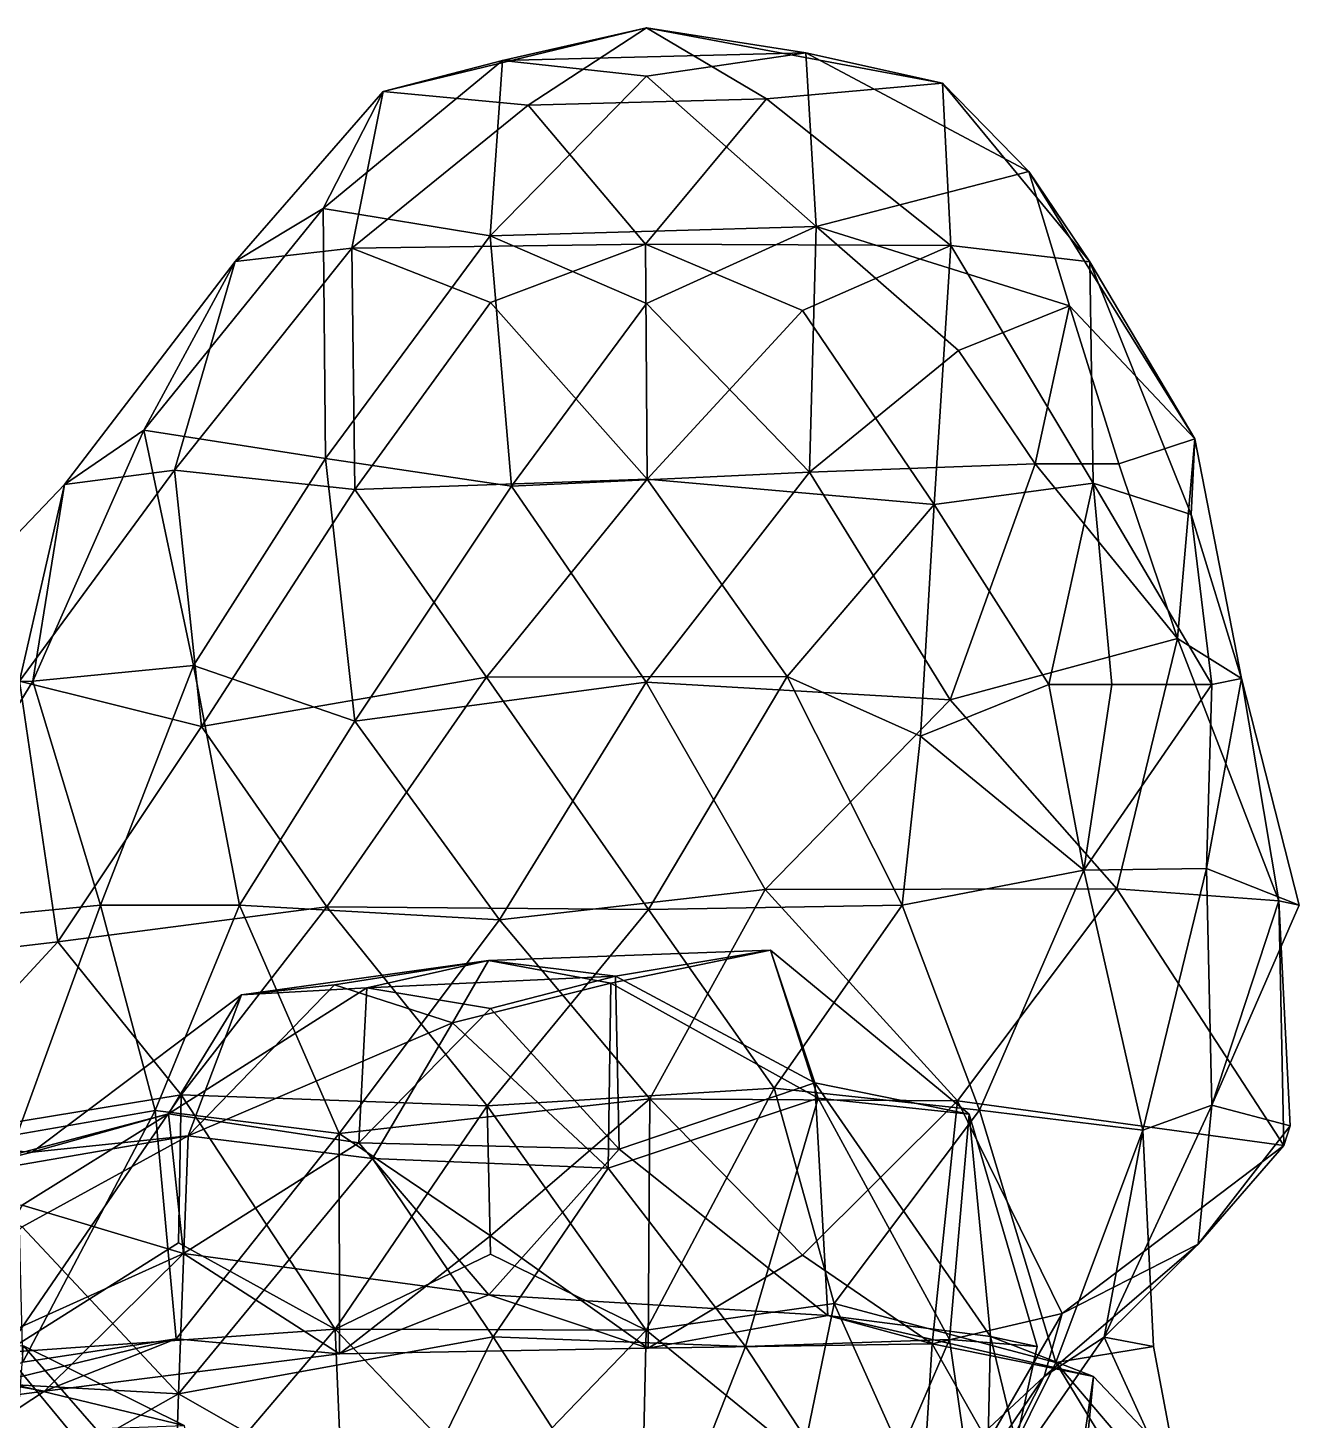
# Model space of a CAD drawing. Extents: x 290034 to 295698, y 4553723 to 4561693.
# Drawn here: x 293599.8 to 293702.5, y 4559168.3 to 4559280.7 of the extents above; entities that cross this region are included whole.
import ezdxf

# ---------------------------------------------------------------- set-up
doc = ezdxf.new("R2010")
doc.units = 0
doc.layers.add('Au_ppm_Pref_-_0_2', color=7, linetype='CONTINUOUS')

msp = doc.modelspace()

# ---------------------------------------------------------------- linework, layer by layer
at = {"layer": 'Au_ppm_Pref_-_0_2'}
for points in [[(293628.54, 4559275.52, 1781.8), (293649.79, 4559280.66, 1781.75), (293638.17, 4559278.02, 1787.17)], [(293649.79, 4559280.66, 1781.75), (293628.54, 4559275.52, 1781.8), (293640.25, 4559274.42, 1776.65)], [(293638.17, 4559278.02, 1787.17), (293649.79, 4559280.66, 1781.75), (293662.66, 4559278.65, 1788)], [(293640.25, 4559274.42, 1776.65), (293659.5, 4559274.93, 1776.55), (293649.79, 4559280.66, 1781.75)], [(293649.79, 4559280.66, 1781.75), (293673.7, 4559276.19, 1782.82), (293662.66, 4559278.65, 1788)], [(293673.7, 4559276.19, 1782.82), (293649.79, 4559280.66, 1781.75), (293659.5, 4559274.93, 1776.55)], [(293638.17, 4559278.02, 1787.17), (293662.66, 4559278.65, 1788), (293649.8, 4559276.77, 1792.23)], [(293663.51, 4559264.63, 1794.78), (293649.8, 4559276.77, 1792.23), (293662.66, 4559278.65, 1788)], [(293662.66, 4559278.65, 1788), (293680.66, 4559269.07, 1788.71), (293663.51, 4559264.63, 1794.78)], [(293680.66, 4559269.07, 1788.71), (293662.66, 4559278.65, 1788), (293673.7, 4559276.19, 1782.82)], [(293623.69, 4559266.07, 1787.5), (293638.17, 4559278.02, 1787.17), (293637.18, 4559263.88, 1793.73)], [(293638.17, 4559278.02, 1787.17), (293623.69, 4559266.07, 1787.5), (293628.54, 4559275.52, 1781.8)], [(293649.8, 4559276.77, 1792.23), (293637.18, 4559263.88, 1793.73), (293638.17, 4559278.02, 1787.17)], [(293637.18, 4559263.88, 1793.73), (293649.8, 4559276.77, 1792.23), (293663.51, 4559264.63, 1794.78)], [(293674.36, 4559263.09, 1775.92), (293673.7, 4559276.19, 1782.82), (293659.5, 4559274.93, 1776.55)], [(293680.66, 4559269.07, 1788.71), (293673.7, 4559276.19, 1782.82), (293685.58, 4559261.78, 1782.54)], [(293685.58, 4559261.78, 1782.54), (293673.7, 4559276.19, 1782.82), (293674.36, 4559263.09, 1775.92)], [(293628.54, 4559275.52, 1781.8), (293623.69, 4559266.07, 1787.5), (293616.59, 4559261.81, 1781.8)], [(293616.59, 4559261.81, 1781.8), (293626, 4559262.86, 1776.01), (293628.54, 4559275.52, 1781.8)], [(293626, 4559262.86, 1776.01), (293640.25, 4559274.42, 1776.65), (293628.54, 4559275.52, 1781.8)], [(293659.5, 4559274.93, 1776.55), (293640.25, 4559274.42, 1776.65), (293649.71, 4559263.2, 1773.31)], [(293674.36, 4559263.09, 1775.92), (293659.5, 4559274.93, 1776.55), (293649.71, 4559263.2, 1773.31)], [(293626, 4559262.86, 1776.01), (293649.71, 4559263.2, 1773.31), (293640.25, 4559274.42, 1776.65)], [(293683.94, 4559258.21, 1791.83), (293663.51, 4559264.63, 1794.78), (293680.66, 4559269.07, 1788.71)], [(293680.66, 4559269.07, 1788.71), (293694.06, 4559247.47, 1787.74), (293683.94, 4559258.21, 1791.83)], [(293685.58, 4559261.78, 1782.54), (293694.06, 4559247.47, 1787.74), (293680.66, 4559269.07, 1788.71)], [(293609.21, 4559248.19, 1787.29), (293623.69, 4559266.07, 1787.5), (293623.88, 4559245.9, 1794.52)], [(293609.21, 4559248.19, 1787.29), (293616.59, 4559261.81, 1781.8), (293623.69, 4559266.07, 1787.5)], [(293623.88, 4559245.9, 1794.52), (293623.69, 4559266.07, 1787.5), (293637.18, 4559263.88, 1793.73)], [(293623.88, 4559245.9, 1794.52), (293637.18, 4559263.88, 1793.73), (293638.89, 4559243.66, 1798.22)], [(293649.8, 4559258.41, 1797.99), (293637.18, 4559263.88, 1793.73), (293663.51, 4559264.63, 1794.78)], [(293649.8, 4559258.41, 1797.99), (293638.89, 4559243.66, 1798.22), (293637.18, 4559263.88, 1793.73)], [(293662.97, 4559244.78, 1798.44), (293649.8, 4559258.41, 1797.99), (293663.51, 4559264.63, 1794.78)], [(293675, 4559254.61, 1796.73), (293662.97, 4559244.78, 1798.44), (293663.51, 4559264.63, 1794.78)], [(293683.94, 4559258.21, 1791.83), (293675, 4559254.61, 1796.73), (293663.51, 4559264.63, 1794.78)], [(293626, 4559262.86, 1776.01), (293611.68, 4559244.95, 1775.86), (293626.25, 4559243.39, 1771.38)], [(293611.68, 4559244.95, 1775.86), (293626, 4559262.86, 1776.01), (293616.59, 4559261.81, 1781.8)], [(293626, 4559262.86, 1776.01), (293637.2, 4559258.49, 1771.52), (293649.71, 4559263.2, 1773.31)], [(293626, 4559262.86, 1776.01), (293626.25, 4559243.39, 1771.38), (293637.2, 4559258.49, 1771.52)], [(293637.2, 4559258.49, 1771.52), (293649.86, 4559244.23, 1771.64), (293649.71, 4559263.2, 1773.31)], [(293649.86, 4559244.23, 1771.64), (293662.4, 4559257.84, 1771.73), (293649.71, 4559263.2, 1773.31)], [(293649.71, 4559263.2, 1773.31), (293662.4, 4559257.84, 1771.73), (293674.36, 4559263.09, 1775.92)], [(293674.36, 4559263.09, 1775.92), (293662.4, 4559257.84, 1771.73), (293673.02, 4559242.19, 1771.94)], [(293685.86, 4559243.89, 1776.26), (293674.36, 4559263.09, 1775.92), (293673.02, 4559242.19, 1771.94)], [(293685.58, 4559261.78, 1782.54), (293674.36, 4559263.09, 1775.92), (293685.86, 4559243.89, 1776.26)], [(293616.59, 4559261.81, 1781.8), (293609.21, 4559248.19, 1787.29), (293602.82, 4559243.79, 1781.8)], [(293611.68, 4559244.95, 1775.86), (293616.59, 4559261.81, 1781.8), (293602.82, 4559243.79, 1781.8)], [(293693.77, 4559241.37, 1781.8), (293694.06, 4559247.47, 1787.74), (293685.58, 4559261.78, 1782.54)], [(293693.77, 4559241.37, 1781.8), (293685.58, 4559261.78, 1782.54), (293685.86, 4559243.89, 1776.26)], [(293637.2, 4559258.49, 1771.52), (293626.25, 4559243.39, 1771.38), (293649.86, 4559244.23, 1771.64)], [(293662.97, 4559244.78, 1798.44), (293638.89, 4559243.66, 1798.22), (293649.8, 4559258.41, 1797.99)], [(293683.94, 4559258.21, 1791.83), (293681.19, 4559245.46, 1796.59), (293675, 4559254.61, 1796.73)], [(293683.94, 4559258.21, 1791.83), (293687.94, 4559245.46, 1793.68), (293681.19, 4559245.46, 1796.59)], [(293694.06, 4559247.47, 1787.74), (293687.94, 4559245.46, 1793.68), (293683.94, 4559258.21, 1791.83)], [(293649.86, 4559244.23, 1771.64), (293673.02, 4559242.19, 1771.94), (293662.4, 4559257.84, 1771.73)], [(293681.19, 4559245.46, 1796.59), (293662.97, 4559244.78, 1798.44), (293675, 4559254.61, 1796.73)], [(293600.24, 4559227.91, 1787.57), (293609.21, 4559248.19, 1787.29), (293613.23, 4559229.19, 1793.29)], [(293602.82, 4559243.79, 1781.8), (293609.21, 4559248.19, 1787.29), (293600.24, 4559227.91, 1787.57)], [(293613.23, 4559229.19, 1793.29), (293609.21, 4559248.19, 1787.29), (293623.88, 4559245.9, 1794.52)], [(293692.66, 4559231.36, 1794.9), (293687.94, 4559245.46, 1793.68), (293694.06, 4559247.47, 1787.74)], [(293697.85, 4559228.14, 1787.83), (293692.66, 4559231.36, 1794.9), (293694.06, 4559247.47, 1787.74)], [(293697.85, 4559228.14, 1787.83), (293694.06, 4559247.47, 1787.74), (293693.77, 4559241.37, 1781.8)], [(293623.88, 4559245.9, 1794.52), (293626.24, 4559224.68, 1797.86), (293613.23, 4559229.19, 1793.29)], [(293638.89, 4559243.66, 1798.22), (293626.24, 4559224.68, 1797.86), (293623.88, 4559245.9, 1794.52)], [(293599.17, 4559227.91, 1775.77), (293613.86, 4559224.26, 1771.92), (293611.68, 4559244.95, 1775.86)], [(293611.68, 4559244.95, 1775.86), (293602.82, 4559243.79, 1781.8), (293599.17, 4559227.91, 1775.77)], [(293611.68, 4559244.95, 1775.86), (293613.86, 4559224.26, 1771.92), (293626.25, 4559243.39, 1771.38)], [(293662.97, 4559244.78, 1798.44), (293649.77, 4559227.83, 1799.1), (293638.89, 4559243.66, 1798.22)], [(293674.31, 4559226.41, 1798.93), (293649.77, 4559227.83, 1799.1), (293662.97, 4559244.78, 1798.44)], [(293674.31, 4559226.41, 1798.93), (293662.97, 4559244.78, 1798.44), (293681.19, 4559245.46, 1796.59)], [(293681.19, 4559245.46, 1796.59), (293692.66, 4559231.36, 1794.9), (293674.31, 4559226.41, 1798.93)], [(293687.94, 4559245.46, 1793.68), (293692.66, 4559231.36, 1794.9), (293681.19, 4559245.46, 1796.59)], [(293600.24, 4559227.91, 1787.57), (293587.3, 4559227.56, 1781.54), (293602.82, 4559243.79, 1781.8)], [(293587.3, 4559227.56, 1781.54), (293599.17, 4559227.91, 1775.77), (293602.82, 4559243.79, 1781.8)], [(293626.25, 4559243.39, 1771.38), (293613.86, 4559224.26, 1771.92), (293636.87, 4559228.25, 1772.1)], [(293649.77, 4559227.83, 1799.1), (293626.24, 4559224.68, 1797.86), (293638.89, 4559243.66, 1798.22)], [(293649.86, 4559244.23, 1771.64), (293626.25, 4559243.39, 1771.38), (293636.87, 4559228.25, 1772.1)], [(293636.87, 4559228.25, 1772.1), (293661.15, 4559228.29, 1772.09), (293649.86, 4559244.23, 1771.64)], [(293661.15, 4559228.29, 1772.09), (293673.02, 4559242.19, 1771.94), (293649.86, 4559244.23, 1771.64)], [(293685.86, 4559243.89, 1776.26), (293673.02, 4559242.19, 1771.94), (293682.27, 4559227.64, 1772.43)], [(293687.36, 4559227.64, 1775.86), (293685.86, 4559243.89, 1776.26), (293682.27, 4559227.64, 1772.43)], [(293695.45, 4559227.64, 1780.36), (293693.77, 4559241.37, 1781.8), (293685.86, 4559243.89, 1776.26)], [(293687.36, 4559227.64, 1775.86), (293695.45, 4559227.64, 1780.36), (293685.86, 4559243.89, 1776.26)], [(293661.15, 4559228.29, 1772.09), (293671.93, 4559223.48, 1773.03), (293673.02, 4559242.19, 1771.94)], [(293673.02, 4559242.19, 1771.94), (293671.93, 4559223.48, 1773.03), (293682.27, 4559227.64, 1772.43)], [(293697.85, 4559228.14, 1787.83), (293693.77, 4559241.37, 1781.8), (293695.45, 4559227.64, 1780.36)], [(293692.66, 4559231.36, 1794.9), (293687.77, 4559211.14, 1800.05), (293674.31, 4559226.41, 1798.93)], [(293687.77, 4559211.14, 1800.05), (293692.66, 4559231.36, 1794.9), (293700.85, 4559210.18, 1793.54)], [(293697.85, 4559228.14, 1787.83), (293700.85, 4559210.18, 1793.54), (293692.66, 4559231.36, 1794.9)], [(293605.72, 4559209.83, 1792.77), (293600.24, 4559227.91, 1787.57), (293613.23, 4559229.19, 1793.29)], [(293605.72, 4559209.83, 1792.77), (293613.23, 4559229.19, 1793.29), (293616.94, 4559209.83, 1797.29)], [(293616.94, 4559209.83, 1797.29), (293613.23, 4559229.19, 1793.29), (293626.24, 4559224.68, 1797.86)], [(293588.15, 4559208.13, 1786.09), (293587.3, 4559227.56, 1781.54), (293600.24, 4559227.91, 1787.57)], [(293605.72, 4559209.83, 1792.77), (293588.15, 4559208.13, 1786.09), (293600.24, 4559227.91, 1787.57)], [(293602.26, 4559206.88, 1772.25), (293599.17, 4559227.91, 1775.77), (293589.68, 4559205.38, 1773.02)], [(293602.26, 4559206.88, 1772.25), (293613.86, 4559224.26, 1771.92), (293599.17, 4559227.91, 1775.77)], [(293623.99, 4559209.69, 1772.37), (293636.87, 4559228.25, 1772.1), (293613.86, 4559224.26, 1771.92)], [(293636.87, 4559228.25, 1772.1), (293623.99, 4559209.69, 1772.37), (293649.95, 4559209.49, 1772.4)], [(293637.92, 4559208.65, 1799.15), (293626.24, 4559224.68, 1797.86), (293649.77, 4559227.83, 1799.1)], [(293649.95, 4559209.49, 1772.4), (293661.15, 4559228.29, 1772.09), (293636.87, 4559228.25, 1772.1)], [(293637.92, 4559208.65, 1799.15), (293649.77, 4559227.83, 1799.1), (293659.38, 4559211.1, 1800.43)], [(293674.31, 4559226.41, 1798.93), (293659.38, 4559211.1, 1800.43), (293649.77, 4559227.83, 1799.1)], [(293649.95, 4559209.49, 1772.4), (293670.43, 4559209.83, 1772.07), (293661.15, 4559228.29, 1772.09)], [(293661.15, 4559228.29, 1772.09), (293670.43, 4559209.83, 1772.07), (293671.93, 4559223.48, 1773.03)], [(293671.93, 4559223.48, 1773.03), (293685.11, 4559212.66, 1776.49), (293682.27, 4559227.64, 1772.43)], [(293687.36, 4559227.64, 1775.86), (293682.27, 4559227.64, 1772.43), (293685.11, 4559212.66, 1776.49)], [(293695.45, 4559227.64, 1780.36), (293687.36, 4559227.64, 1775.86), (293685.11, 4559212.66, 1776.49)], [(293695.45, 4559227.64, 1780.36), (293685.11, 4559212.66, 1776.49), (293695.01, 4559212.78, 1782.5)], [(293697.85, 4559228.14, 1787.83), (293695.01, 4559212.78, 1782.5), (293702.49, 4559209.83, 1787.74)], [(293697.85, 4559228.14, 1787.83), (293695.45, 4559227.64, 1780.36), (293695.01, 4559212.78, 1782.5)], [(293697.85, 4559228.14, 1787.83), (293702.49, 4559209.83, 1787.74), (293700.85, 4559210.18, 1793.54)], [(293659.38, 4559211.1, 1800.43), (293674.31, 4559226.41, 1798.93), (293687.77, 4559211.14, 1800.05)], [(293623.99, 4559209.69, 1772.37), (293613.86, 4559224.26, 1771.92), (293602.26, 4559206.88, 1772.25)], [(293637.92, 4559208.65, 1799.15), (293616.94, 4559209.83, 1797.29), (293626.24, 4559224.68, 1797.86)], [(293671.93, 4559223.48, 1773.03), (293670.43, 4559209.83, 1772.07), (293685.11, 4559212.66, 1776.49)], [(293670.43, 4559209.83, 1772.07), (293676.68, 4559193.27, 1774.85), (293685.11, 4559212.66, 1776.49)], [(293676.68, 4559193.27, 1774.85), (293689.88, 4559191.67, 1781.21), (293685.11, 4559212.66, 1776.49)], [(293685.11, 4559212.66, 1776.49), (293689.88, 4559191.67, 1781.21), (293695.01, 4559212.78, 1782.5)], [(293695.01, 4559212.78, 1782.5), (293689.88, 4559191.67, 1781.21), (293695.45, 4559193.68, 1788.68)], [(293695.45, 4559193.68, 1788.68), (293702.49, 4559209.83, 1787.74), (293695.01, 4559212.78, 1782.5)], [(293637.92, 4559208.65, 1799.15), (293659.38, 4559211.1, 1800.43), (293650.07, 4559194.2, 1801.89)], [(293650.07, 4559194.2, 1801.89), (293659.38, 4559211.1, 1800.43), (293674.92, 4559194.04, 1801.79)], [(293674.92, 4559194.04, 1801.79), (293659.38, 4559211.1, 1800.43), (293687.77, 4559211.14, 1800.05)], [(293674.92, 4559194.04, 1801.79), (293687.77, 4559211.14, 1800.05), (293701.26, 4559190.42, 1799.85)], [(293687.77, 4559211.14, 1800.05), (293700.85, 4559210.18, 1793.54), (293701.26, 4559190.42, 1799.85)], [(293598.98, 4559191.32, 1787.75), (293588.15, 4559208.13, 1786.09), (293605.72, 4559209.83, 1792.77)], [(293598.98, 4559191.32, 1787.75), (293605.72, 4559209.83, 1792.77), (293610.14, 4559193.25, 1794.05)], [(293623.99, 4559209.69, 1772.37), (293602.26, 4559206.88, 1772.25), (293612.24, 4559194.52, 1772.08)], [(293616.94, 4559209.83, 1797.29), (293610.14, 4559193.25, 1794.05), (293605.72, 4559209.83, 1792.77)], [(293624.99, 4559191.41, 1798.87), (293610.14, 4559193.25, 1794.05), (293616.94, 4559209.83, 1797.29)], [(293636.94, 4559193.63, 1771.9), (293623.99, 4559209.69, 1772.37), (293612.24, 4559194.52, 1772.08)], [(293637.92, 4559208.65, 1799.15), (293624.99, 4559191.41, 1798.87), (293616.94, 4559209.83, 1797.29)], [(293649.95, 4559209.49, 1772.4), (293623.99, 4559209.69, 1772.37), (293636.94, 4559193.63, 1771.9)], [(293660.11, 4559195.06, 1772.01), (293670.43, 4559209.83, 1772.07), (293649.95, 4559209.49, 1772.4)], [(293660.11, 4559195.06, 1772.01), (293676.68, 4559193.27, 1774.85), (293670.43, 4559209.83, 1772.07)], [(293695.45, 4559193.68, 1788.68), (293700.85, 4559210.18, 1793.54), (293702.49, 4559209.83, 1787.74)], [(293695.45, 4559193.68, 1788.68), (293701.78, 4559192.01, 1793.68), (293700.85, 4559210.18, 1793.54)], [(293701.78, 4559192.01, 1793.68), (293701.26, 4559190.42, 1799.85), (293700.85, 4559210.18, 1793.54)], [(293637.92, 4559208.65, 1799.15), (293650.07, 4559194.2, 1801.89), (293624.99, 4559191.41, 1798.87)], [(293649.95, 4559209.49, 1772.4), (293636.94, 4559193.63, 1771.9), (293660.11, 4559195.06, 1772.01)], [(293587, 4559190.37, 1771.54), (293612.24, 4559194.52, 1772.08), (293602.26, 4559206.88, 1772.25)], [(293587, 4559190.37, 1771.54), (293602.26, 4559206.88, 1772.25), (293589.68, 4559205.38, 1773.02)], [(293624.6, 4559203.41, 1827.17), (293617.11, 4559202.6, 1823.37), (293637.04, 4559205.36, 1823.46)], [(293637.04, 4559205.36, 1823.46), (293617.11, 4559202.6, 1823.37), (293627.23, 4559203.15, 1818.42)], [(293637.04, 4559205.36, 1823.46), (293634.14, 4559200.32, 1830.64), (293624.6, 4559203.41, 1827.17)], [(293637.04, 4559205.36, 1823.46), (293627.23, 4559203.15, 1818.42), (293647.3, 4559204.09, 1818.17)], [(293646.91, 4559203.54, 1828.58), (293634.14, 4559200.32, 1830.64), (293637.04, 4559205.36, 1823.46)], [(293637.04, 4559205.36, 1823.46), (293659.82, 4559206.19, 1823.37), (293646.91, 4559203.54, 1828.58)], [(293637.04, 4559205.36, 1823.46), (293647.3, 4559204.09, 1818.17), (293659.82, 4559206.19, 1823.37)], [(293646.91, 4559203.54, 1828.58), (293659.82, 4559206.19, 1823.37), (293663.66, 4559194.25, 1829.93)], [(293659.82, 4559206.19, 1823.37), (293647.3, 4559204.09, 1818.17), (293663.39, 4559195.5, 1816.88)], [(293659.82, 4559206.19, 1823.37), (293675.86, 4559192.95, 1823.43), (293663.66, 4559194.25, 1829.93)], [(293659.82, 4559206.19, 1823.37), (293663.39, 4559195.5, 1816.88), (293675.86, 4559192.95, 1823.43)], [(293647.3, 4559204.09, 1818.17), (293627.23, 4559203.15, 1818.42), (293637.2, 4559201.48, 1814.28)], [(293647.58, 4559190.13, 1813.17), (293647.3, 4559204.09, 1818.17), (293637.2, 4559201.48, 1814.28)], [(293647.58, 4559190.13, 1813.17), (293663.39, 4559195.5, 1816.88), (293647.3, 4559204.09, 1818.17)], [(293627.23, 4559203.15, 1818.42), (293617.11, 4559202.6, 1823.37), (293611.21, 4559193, 1817.4)], [(293627.23, 4559203.15, 1818.42), (293611.21, 4559193, 1817.4), (293626.58, 4559190.64, 1812.89)], [(293624.6, 4559203.41, 1827.17), (293634.14, 4559200.32, 1830.64), (293612.79, 4559191.21, 1829.16)], [(293612.79, 4559191.21, 1829.16), (293617.11, 4559202.6, 1823.37), (293624.6, 4559203.41, 1827.17)], [(293626.58, 4559190.64, 1812.89), (293637.2, 4559201.48, 1814.28), (293627.23, 4559203.15, 1818.42)], [(293646.91, 4559203.54, 1828.58), (293646.71, 4559188.6, 1832.66), (293634.14, 4559200.32, 1830.64)], [(293646.71, 4559188.6, 1832.66), (293646.91, 4559203.54, 1828.58), (293663.66, 4559194.25, 1829.93)], [(293612.79, 4559191.21, 1829.16), (293600.19, 4559189.9, 1823.42), (293617.11, 4559202.6, 1823.37)], [(293617.11, 4559202.6, 1823.37), (293600.19, 4559189.9, 1823.42), (293611.21, 4559193, 1817.4)], [(293647.58, 4559190.13, 1813.17), (293637.2, 4559201.48, 1814.28), (293626.58, 4559190.64, 1812.89)], [(293612.79, 4559191.21, 1829.16), (293634.14, 4559200.32, 1830.64), (293627.67, 4559189.37, 1832.92)], [(293646.71, 4559188.6, 1832.66), (293627.67, 4559189.37, 1832.92), (293634.14, 4559200.32, 1830.64)], [(293649.78, 4559175.52, 1772.12), (293660.11, 4559195.06, 1772.01), (293636.94, 4559193.63, 1771.9)], [(293664.43, 4559176.71, 1811.17), (293663.39, 4559195.5, 1816.88), (293647.58, 4559190.13, 1813.17)], [(293649.78, 4559175.52, 1772.12), (293664.94, 4559177.68, 1773.5), (293660.11, 4559195.06, 1772.01)], [(293664.94, 4559177.68, 1773.5), (293676.68, 4559193.27, 1774.85), (293660.11, 4559195.06, 1772.01)], [(293664.43, 4559176.71, 1811.17), (293677.57, 4559175.01, 1816.97), (293663.39, 4559195.5, 1816.88)], [(293677.57, 4559175.01, 1816.97), (293675.86, 4559192.95, 1823.43), (293663.39, 4559195.5, 1816.88)], [(293587, 4559190.37, 1771.54), (293597.99, 4559173.71, 1770.8), (293612.24, 4559194.52, 1772.08)], [(293612, 4559182.57, 1773.06), (293612.24, 4559194.52, 1772.08), (293597.99, 4559173.71, 1770.8)], [(293624.67, 4559175.6, 1771.93), (293612.24, 4559194.52, 1772.08), (293612, 4559182.57, 1773.06)], [(293636.94, 4559193.63, 1771.9), (293612.24, 4559194.52, 1772.08), (293624.67, 4559175.6, 1771.93)], [(293624.99, 4559191.41, 1798.87), (293650.07, 4559194.2, 1801.89), (293637.2, 4559183.14, 1802.6)], [(293649.94, 4559174.06, 1805.62), (293637.2, 4559183.14, 1802.6), (293650.07, 4559194.2, 1801.89)], [(293657.8, 4559174.19, 1833.08), (293646.71, 4559188.6, 1832.66), (293663.66, 4559194.25, 1829.93)], [(293649.94, 4559174.06, 1805.62), (293650.07, 4559194.2, 1801.89), (293662.4, 4559181.59, 1802.08)], [(293650.07, 4559194.2, 1801.89), (293674.92, 4559194.04, 1801.79), (293662.4, 4559181.59, 1802.08)], [(293674.26, 4559174.76, 1828.71), (293657.8, 4559174.19, 1833.08), (293663.66, 4559194.25, 1829.93)], [(293672.87, 4559174.43, 1805.56), (293662.4, 4559181.59, 1802.08), (293674.92, 4559194.04, 1801.79)], [(293674.26, 4559174.76, 1828.71), (293663.66, 4559194.25, 1829.93), (293675.86, 4559192.95, 1823.43)], [(293672.87, 4559174.43, 1805.56), (293674.92, 4559194.04, 1801.79), (293683.36, 4559176.86, 1798.71)], [(293683.36, 4559176.86, 1798.71), (293674.92, 4559194.04, 1801.79), (293701.26, 4559190.42, 1799.85)], [(293600.19, 4559189.9, 1823.42), (293588.95, 4559187.13, 1818.05), (293611.21, 4559193, 1817.4)], [(293588.95, 4559187.13, 1818.05), (293599.4, 4559185.62, 1813.62), (293611.21, 4559193, 1817.4)], [(293598.98, 4559191.32, 1787.75), (293610.14, 4559193.25, 1794.05), (293599.44, 4559172.95, 1793.24)], [(293599.4, 4559185.62, 1813.62), (293612.42, 4559181.72, 1810.71), (293611.21, 4559193, 1817.4)], [(293610.14, 4559193.25, 1794.05), (293611.83, 4559174.82, 1799.79), (293599.44, 4559172.95, 1793.24)], [(293624.99, 4559191.41, 1798.87), (293611.83, 4559174.82, 1799.79), (293610.14, 4559193.25, 1794.05)], [(293612.42, 4559181.72, 1810.71), (293626.58, 4559190.64, 1812.89), (293611.21, 4559193, 1817.4)], [(293624.67, 4559175.6, 1771.93), (293637.2, 4559181.65, 1773.37), (293636.94, 4559193.63, 1771.9)], [(293649.78, 4559175.52, 1772.12), (293636.94, 4559193.63, 1771.9), (293637.2, 4559181.65, 1773.37)], [(293676.68, 4559193.27, 1774.85), (293664.94, 4559177.68, 1773.5), (293682.84, 4559172.9, 1776.57)], [(293674.26, 4559174.76, 1828.71), (293675.86, 4559192.95, 1823.43), (293681.34, 4559174.19, 1823.37)], [(293681.34, 4559174.19, 1823.37), (293675.86, 4559192.95, 1823.43), (293677.57, 4559175.01, 1816.97)], [(293676.68, 4559193.27, 1774.85), (293682.84, 4559172.9, 1776.57), (293689.88, 4559191.67, 1781.21)], [(293686.76, 4559174.95, 1787.57), (293694.35, 4559182.46, 1793.68), (293695.45, 4559193.68, 1788.68)], [(293686.76, 4559174.95, 1787.57), (293695.45, 4559193.68, 1788.68), (293689.88, 4559191.67, 1781.21)], [(293695.45, 4559193.68, 1788.68), (293694.35, 4559182.46, 1793.68), (293701.78, 4559192.01, 1793.68)], [(293589.09, 4559187.13, 1828.76), (293574.17, 4559191.61, 1823.45), (293600.19, 4559189.9, 1823.42)], [(293588.95, 4559187.13, 1818.05), (293600.19, 4559189.9, 1823.42), (293574.17, 4559191.61, 1823.45)], [(293682.84, 4559172.9, 1776.57), (293690.74, 4559174.19, 1781.8), (293689.88, 4559191.67, 1781.21)], [(293689.88, 4559191.67, 1781.21), (293690.74, 4559174.19, 1781.8), (293686.76, 4559174.95, 1787.57)], [(293694.35, 4559182.46, 1793.68), (293701.26, 4559190.42, 1799.85), (293701.78, 4559192.01, 1793.68)], [(293589.09, 4559187.13, 1828.76), (293612.79, 4559191.21, 1829.16), (293599.4, 4559183.86, 1832.53)], [(293612.79, 4559191.21, 1829.16), (293589.09, 4559187.13, 1828.76), (293600.19, 4559189.9, 1823.42)], [(293612.79, 4559191.21, 1829.16), (293612.01, 4559170.37, 1835.27), (293599.4, 4559183.86, 1832.53)], [(293624.99, 4559191.41, 1798.87), (293625, 4559173.61, 1805.74), (293611.83, 4559174.82, 1799.79)], [(293612.01, 4559170.37, 1835.27), (293612.79, 4559191.21, 1829.16), (293627.67, 4559189.37, 1832.92)], [(293612.42, 4559181.72, 1810.71), (293637.07, 4559178.38, 1811.07), (293626.58, 4559190.64, 1812.89)], [(293624.99, 4559191.41, 1798.87), (293637.2, 4559183.14, 1802.6), (293625, 4559173.61, 1805.74)], [(293647.58, 4559190.13, 1813.17), (293626.58, 4559190.64, 1812.89), (293637.07, 4559178.38, 1811.07)], [(293637.42, 4559174.99, 1833.61), (293612.01, 4559170.37, 1835.27), (293627.67, 4559189.37, 1832.92)], [(293637.42, 4559174.99, 1833.61), (293627.67, 4559189.37, 1832.92), (293646.71, 4559188.6, 1832.66)], [(293664.43, 4559176.71, 1811.17), (293647.58, 4559190.13, 1813.17), (293637.07, 4559178.38, 1811.07)], [(293683.36, 4559176.86, 1798.71), (293701.26, 4559190.42, 1799.85), (293694.35, 4559182.46, 1793.68)], [(293637.42, 4559174.99, 1833.61), (293646.71, 4559188.6, 1832.66), (293657.8, 4559174.19, 1833.08)], [(293612.42, 4559181.72, 1810.71), (293599.4, 4559185.62, 1813.62), (293591.53, 4559172.3, 1812.15)], [(293612.01, 4559170.37, 1835.27), (293587.78, 4559171.72, 1834.32), (293599.4, 4559183.86, 1832.53)], [(293649.94, 4559174.06, 1805.62), (293625, 4559173.61, 1805.74), (293637.2, 4559183.14, 1802.6)], [(293591.53, 4559172.3, 1812.15), (293601.2, 4559170.59, 1805.65), (293612.42, 4559181.72, 1810.71)], [(293624.67, 4559175.6, 1771.93), (293612, 4559182.57, 1773.06), (293597.99, 4559173.71, 1770.8)], [(293601.2, 4559170.59, 1805.65), (293625, 4559173.61, 1805.74), (293612.42, 4559181.72, 1810.71)], [(293637.07, 4559178.38, 1811.07), (293612.42, 4559181.72, 1810.71), (293625, 4559173.61, 1805.74)], [(293649.78, 4559175.52, 1772.12), (293637.2, 4559181.65, 1773.37), (293624.67, 4559175.6, 1771.93)], [(293649.94, 4559174.06, 1805.62), (293662.4, 4559181.59, 1802.08), (293672.87, 4559174.43, 1805.56)], [(293683.36, 4559176.86, 1798.71), (293694.35, 4559182.46, 1793.68), (293681.9, 4559171.77, 1793.68)], [(293686.76, 4559174.95, 1787.57), (293681.9, 4559171.77, 1793.68), (293694.35, 4559182.46, 1793.68)], [(293649.94, 4559174.06, 1805.62), (293637.07, 4559178.38, 1811.07), (293625, 4559173.61, 1805.74)], [(293649.94, 4559174.06, 1805.62), (293664.43, 4559176.71, 1811.17), (293637.07, 4559178.38, 1811.07)], [(293649.78, 4559175.52, 1772.12), (293662.4, 4559165.23, 1772.87), (293664.94, 4559177.68, 1773.5)], [(293664.94, 4559177.68, 1773.5), (293662.4, 4559165.23, 1772.87), (293674.56, 4559156.24, 1774.13)], [(293682.84, 4559172.9, 1776.57), (293664.94, 4559177.68, 1773.5), (293674.56, 4559156.24, 1774.13)], [(293649.94, 4559174.06, 1805.62), (293672.87, 4559174.43, 1805.56), (293664.43, 4559176.71, 1811.17)], [(293672.87, 4559174.43, 1805.56), (293685.9, 4559171.79, 1811.49), (293664.43, 4559176.71, 1811.17)], [(293664.43, 4559176.71, 1811.17), (293685.9, 4559171.79, 1811.49), (293677.57, 4559175.01, 1816.97)], [(293683.36, 4559176.86, 1798.71), (293671.76, 4559156.79, 1799.59), (293672.87, 4559174.43, 1805.56)], [(293671.76, 4559156.79, 1799.59), (293683.36, 4559176.86, 1798.71), (293681.9, 4559171.77, 1793.68)], [(293586.55, 4559168.69, 1799.13), (293611.83, 4559174.82, 1799.79), (293601.2, 4559170.59, 1805.65)], [(293586.55, 4559168.69, 1799.13), (293599.44, 4559172.95, 1793.24), (293611.83, 4559174.82, 1799.79)], [(293624.67, 4559175.6, 1771.93), (293597.99, 4559173.71, 1770.8), (293610.35, 4559158.75, 1771.49)], [(293601.2, 4559170.59, 1805.65), (293611.83, 4559174.82, 1799.79), (293625, 4559173.61, 1805.74)], [(293610.35, 4559158.75, 1771.49), (293625.55, 4559154.82, 1774.64), (293624.67, 4559175.6, 1771.93)], [(293637.42, 4559174.99, 1833.61), (293630.12, 4559160.06, 1835.82), (293612.01, 4559170.37, 1835.27)], [(293649.78, 4559175.52, 1772.12), (293624.67, 4559175.6, 1771.93), (293637.2, 4559162.46, 1771.95)], [(293637.2, 4559162.46, 1771.95), (293624.67, 4559175.6, 1771.93), (293625.55, 4559154.82, 1774.64)], [(293637.42, 4559174.99, 1833.61), (293650.29, 4559155.13, 1833.74), (293630.12, 4559160.06, 1835.82)], [(293649.78, 4559175.52, 1772.12), (293637.2, 4559162.46, 1771.95), (293649.35, 4559156.39, 1774.07)], [(293637.42, 4559174.99, 1833.61), (293657.8, 4559174.19, 1833.08), (293650.29, 4559155.13, 1833.74)], [(293649.78, 4559175.52, 1772.12), (293649.35, 4559156.39, 1774.07), (293662.4, 4559165.23, 1772.87)], [(293674.26, 4559174.76, 1828.71), (293667.55, 4559159.28, 1831.19), (293657.8, 4559174.19, 1833.08)], [(293677.11, 4559155.09, 1823.72), (293667.55, 4559159.28, 1831.19), (293674.26, 4559174.76, 1828.71)], [(293674.26, 4559174.76, 1828.71), (293681.34, 4559174.19, 1823.37), (293677.11, 4559155.09, 1823.72)], [(293693.28, 4559160.63, 1783.06), (293674.66, 4559157.55, 1786.89), (293686.76, 4559174.95, 1787.57)], [(293681.9, 4559171.77, 1793.68), (293686.76, 4559174.95, 1787.57), (293674.66, 4559157.55, 1786.89)], [(293682.98, 4559152.49, 1816.13), (293677.11, 4559155.09, 1823.72), (293677.57, 4559175.01, 1816.97)], [(293681.34, 4559174.19, 1823.37), (293677.57, 4559175.01, 1816.97), (293677.11, 4559155.09, 1823.72)], [(293682.98, 4559152.49, 1816.13), (293677.57, 4559175.01, 1816.97), (293685.9, 4559171.79, 1811.49)], [(293686.76, 4559174.95, 1787.57), (293690.74, 4559174.19, 1781.8), (293693.28, 4559160.63, 1783.06)], [(293599.5, 4559174.27, 1853.08), (293587.11, 4559173.94, 1846.86), (293612.48, 4559167.82, 1846.22)], [(293612.48, 4559167.82, 1846.22), (293587.11, 4559173.94, 1846.86), (293599.4, 4559167.35, 1843.47)], [(293610.35, 4559158.75, 1771.49), (293597.99, 4559173.71, 1770.8), (293589.8, 4559156.23, 1769.26)], [(293599.5, 4559174.27, 1853.08), (293613.79, 4559157.88, 1853.67), (293597.87, 4559152.69, 1857.06)], [(293599.5, 4559174.27, 1853.08), (293612.48, 4559167.82, 1846.22), (293613.79, 4559157.88, 1853.67)], [(293657.8, 4559174.19, 1833.08), (293667.55, 4559159.28, 1831.19), (293650.29, 4559155.13, 1833.74)], [(293684.23, 4559154.38, 1806.11), (293672.87, 4559174.43, 1805.56), (293671.76, 4559156.79, 1799.59)], [(293672.87, 4559174.43, 1805.56), (293684.23, 4559154.38, 1806.11), (293685.9, 4559171.79, 1811.49)], [(293682.84, 4559172.9, 1776.57), (293693.28, 4559160.63, 1783.06), (293690.74, 4559174.19, 1781.8)], [(293692.91, 4559156.37, 1776.78), (293682.84, 4559172.9, 1776.57), (293674.56, 4559156.24, 1774.13)], [(293682.84, 4559172.9, 1776.57), (293692.91, 4559156.37, 1776.78), (293693.28, 4559160.63, 1783.06)], [(293591.53, 4559172.3, 1812.15), (293585.66, 4559160.4, 1805.96), (293601.2, 4559170.59, 1805.65)], [(293612.01, 4559170.37, 1835.27), (293599.4, 4559163.24, 1837.54), (293587.78, 4559171.72, 1834.32)], [(293671.76, 4559156.79, 1799.59), (293681.9, 4559171.77, 1793.68), (293663.81, 4559154.9, 1793.3)], [(293674.66, 4559157.55, 1786.89), (293663.81, 4559154.9, 1793.3), (293681.9, 4559171.77, 1793.68)], [(293682.98, 4559152.49, 1816.13), (293685.9, 4559171.79, 1811.49), (293700.75, 4559156.09, 1811.43)], [(293684.23, 4559154.38, 1806.11), (293700.75, 4559156.09, 1811.43), (293685.9, 4559171.79, 1811.49)], [(293586.55, 4559168.69, 1799.13), (293601.2, 4559170.59, 1805.65), (293585.66, 4559160.4, 1805.96)], [(293612.01, 4559170.37, 1835.27), (293611.76, 4559162.84, 1841.19), (293599.4, 4559163.24, 1837.54)], [(293612.01, 4559170.37, 1835.27), (293630.12, 4559160.06, 1835.82), (293611.76, 4559162.84, 1841.19)]]:
    msp.add_3dface(points, dxfattribs=at)

doc.saveas('drawing.dxf')
